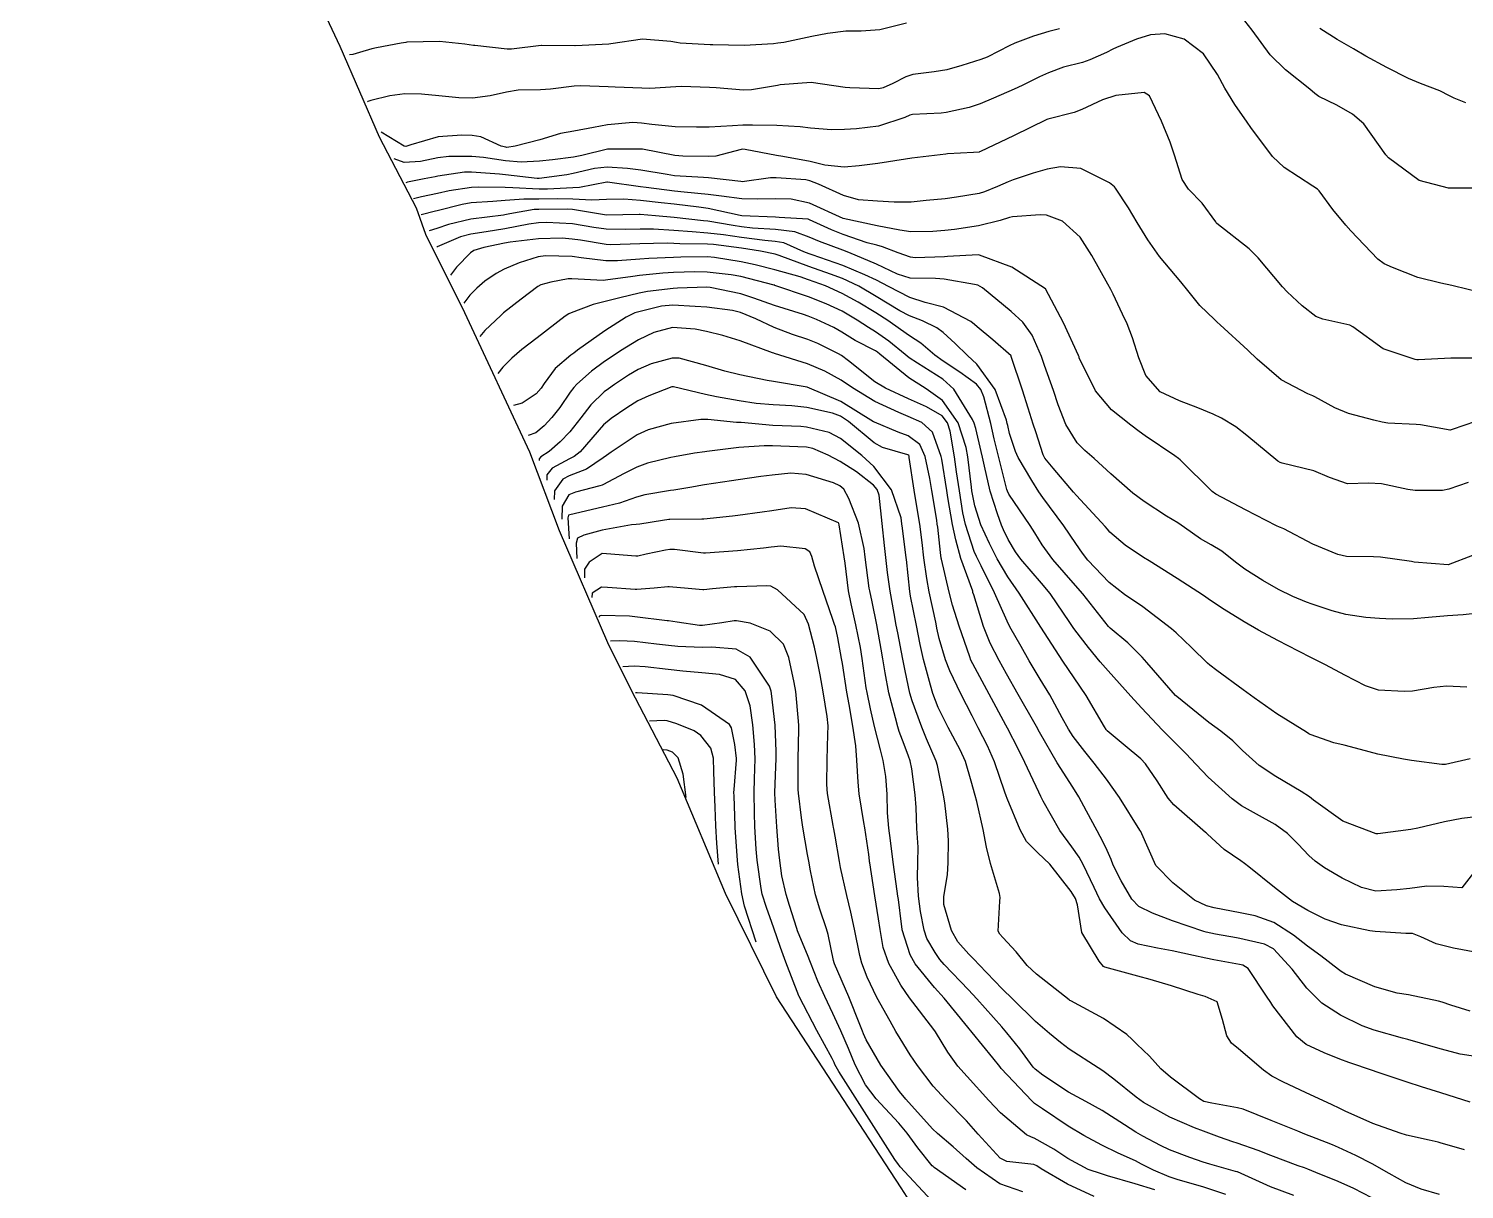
# Model space of a CAD drawing. Header units: metres. Extents: x 318500 to 325275, y 7408834 to 7428799.
# Drawn here: x 319733.8 to 319818.7, y 7410916.4 to 7410985 of the extents above; entities that cross this region are included whole.
import ezdxf

# ---------------------------------------------------------------- set-up
doc = ezdxf.new("R2010")
doc.units = ezdxf.units.M
doc.header["$MEASUREMENT"] = 0
for name, color, linetype in [('Area', 45, 'Continuous'), ('Curvas de Nivel 1m', 11, 'Continuous'), ('Curvas de Nivel 5m', 15, 'Continuous')]:
    doc.layers.add(name, color=color, linetype=linetype)

msp = doc.modelspace()

# ---------------------------------------------------------------- linework, layer by layer
at = {"layer": 'Area'}
msp.add_lwpolyline([(319786.097, 7410915.359), (319785.382, 7410916.456), (319781.34, 7410922.644), (319778.007, 7410927.738), (319774.996, 7410933.856), (319772.144, 7410940.663), (319769.451, 7410945.853), (319768.044, 7410948.676), (319765.189, 7410955.295), (319763.441, 7410959.926), (319759.593, 7410968.18), (319757.291, 7410972.797), (319756.736, 7410974.356), (319754.557, 7410978.549), (319752.231, 7410983.902), (319750.631, 7410987.323), (319749.636, 7410989.754), (319749.093, 7410991.039), (319746.502, 7410996.656), (319745.25, 7410999.349), (319744.158, 7411002.251), (319737.74, 7411016.642), (319737.016, 7411018.785), (319733.823, 7411026.064)], dxfattribs=at)
at = {"layer": 'Curvas de Nivel 1m', "flags": 128}
for points, elevation in [([(319785.704, 7410985.294), (319784.112, 7410984.901), (319783.026, 7410984.825), (319782.111, 7410984.811), (319781.021, 7410984.678), (319780.107, 7410984.5), (319778.455, 7410984.156), (319778.103, 7410984.104), (319777.841, 7410984.074), (319776.101, 7410983.973), (319774.248, 7410984.004), (319774.101, 7410984.006), (319772.331, 7410984.116), (319772.103, 7410984.15), (319771.78, 7410984.216), (319770.104, 7410984.341), (319768.224, 7410984.061), (319768.101, 7410984.043), (319766.538, 7410983.963), (319766.121, 7410983.948), (319766.1, 7410983.948), (319764.126, 7410983.963), (319764.1, 7410983.966), (319762.351, 7410983.761), (319762.096, 7410983.763), (319760.184, 7410983.963), (319760.099, 7410983.975), (319759.593, 7410984.055), (319758.101, 7410984.215), (319756.16, 7410984.159), (319756.101, 7410984.151), (319755.829, 7410984.104), (319754.385, 7410983.836), (319754.095, 7410983.776), (319753.375, 7410983.562), (319752.985, 7410983.439), (319752.78, 7410983.42)], 777), ([(319819.718, 7410975.529), (319817.994, 7410975.537), (319817.723, 7410975.545), (319816, 7410975.988), (319814.178, 7410977.328), (319814.023, 7410977.514), (319812.715, 7410979.343), (319812.056, 7410979.914), (319811.135, 7410980.438), (319810.066, 7410980.966), (319809.826, 7410981.142), (319809.538, 7410981.388), (319808.087, 7410982.54), (319807.189, 7410983.419), (319806.122, 7410984.881), (319805.69, 7410985.437)], 776), ([(319794.742, 7410984.963), (319794.118, 7410984.799), (319793.194, 7410984.524), (319792.107, 7410984.11), (319791.771, 7410983.959), (319791.145, 7410983.634), (319790.46, 7410983.279), (319790.092, 7410983.139), (319788.964, 7410982.784), (319788.083, 7410982.533), (319787.34, 7410982.423), (319786.078, 7410982.263), (319785.668, 7410982.114), (319784.884, 7410981.718), (319784.324, 7410981.468), (319784.065, 7410981.408), (319782.353, 7410981.46), (319782.066, 7410981.492), (319780.07, 7410981.78), (319778.238, 7410981.637), (319778.067, 7410981.613), (319776.532, 7410981.356), (319776.063, 7410981.334), (319774.455, 7410981.463), (319774.064, 7410981.483), (319772.409, 7410981.54), (319772.065, 7410981.534), (319770.531, 7410981.438), (319770.063, 7410981.44), (319768.486, 7410981.511), (319768.064, 7410981.526), (319766.449, 7410981.579), (319766.064, 7410981.564), (319764.653, 7410981.392), (319764.06, 7410981.353), (319762.744, 7410981.325), (319762.058, 7410981.219), (319761.102, 7410980.987), (319760.052, 7410980.85), (319759.242, 7410980.868), (319758.054, 7410980.995), (319757.039, 7410981.102), (319756.055, 7410981.123), (319755.165, 7410981.001), (319754.049, 7410980.721), (319753.872, 7410980.658), (319753.84, 7410980.65)], 776), ([(319818.752, 7410980.575), (319818.066, 7410980.856), (319817.795, 7410981.001), (319817.211, 7410981.283), (319816.076, 7410981.721), (319815.374, 7410982.018), (319814.09, 7410982.661), (319812.852, 7410983.342), (319812.106, 7410983.77), (319811.15, 7410984.329), (319810.124, 7410984.971)], 777), ([(319819.619, 7410965.497), (319817.863, 7410965.487), (319815.949, 7410965.386), (319815.861, 7410965.39), (319815.756, 7410965.407), (319813.871, 7410966.035), (319812.079, 7410967.348), (319811.891, 7410967.451), (319810.311, 7410967.791), (319809.896, 7410967.957), (319809.087, 7410968.577), (319808.192, 7410969.406), (319807.915, 7410969.716), (319806.48, 7410971.425), (319805.948, 7410971.949), (319804.036, 7410973.459), (319804.005, 7410973.494), (319803.971, 7410973.539), (319803.162, 7410974.652), (319802.364, 7410975.484), (319801.998, 7410976.049), (319801.533, 7410977.495), (319801.27, 7410978.259), (319800.773, 7410979.503), (319800.065, 7410980.992), (319799.743, 7410981.191), (319798.065, 7410981.023), (319797.272, 7410980.762), (319796.056, 7410980.188), (319795.613, 7410980.016), (319794.05, 7410979.611), (319793.992, 7410979.591), (319792.03, 7410978.638), (319790.078, 7410977.706), (319790.02, 7410977.678), (319789.995, 7410977.676), (319789.653, 7410977.654), (319788.123, 7410977.564), (319788.018, 7410977.553), (319786.356, 7410977.354), (319786.014, 7410977.306), (319784.642, 7410977.089), (319784.009, 7410977.003), (319782.891, 7410976.857), (319782.005, 7410976.776), (319780.869, 7410976.905), (319780.01, 7410977.116), (319778.399, 7410977.419), (319778.015, 7410977.473), (319776.165, 7410977.829), (319776.02, 7410977.845), (319775.921, 7410977.831), (319774.433, 7410977.434), (319774.013, 7410977.401), (319772.47, 7410977.426), (319772.014, 7410977.466), (319770.093, 7410977.835), (319770.019, 7410977.845), (319768.105, 7410977.852), (319768.019, 7410977.845), (319766.503, 7410977.472), (319766.011, 7410977.374), (319764.775, 7410977.216), (319764.007, 7410977.125), (319762.935, 7410977.077), (319762.007, 7410977.154), (319760.704, 7410977.345), (319760.01, 7410977.408), (319758.659, 7410977.415), (319758.009, 7410977.341), (319756.974, 7410977.117), (319756.004, 7410977.063), (319755.42, 7410977.28)], 774), ([(319819.331, 7410961.739), (319817.941, 7410961.269), (319817.836, 7410961.243), (319817.81, 7410961.241), (319817.619, 7410961.273), (319816.077, 7410961.56), (319815.813, 7410961.574), (319814.137, 7410961.649), (319813.814, 7410961.711), (319813.32, 7410961.83), (319811.819, 7410962.217), (319811.009, 7410962.55), (319809.828, 7410963.207), (319809.713, 7410963.266), (319809.413, 7410963.386), (319807.842, 7410964.213), (319806.418, 7410965.424), (319805.868, 7410965.97), (319804.241, 7410967.455), (319804.059, 7410967.625), (319803.893, 7410967.78), (319803.042, 7410968.613), (319802.332, 7410969.484), (319801.918, 7410969.998), (319800.649, 7410971.503), (319799.955, 7410972.49), (319799.339, 7410973.519), (319798.818, 7410974.367), (319798.056, 7410975.539), (319797.991, 7410975.612), (319797.695, 7410975.844), (319796.007, 7410976.702), (319794.797, 7410976.793), (319794.006, 7410976.67), (319793.18, 7410976.424), (319791.996, 7410976.023), (319791.707, 7410975.912), (319791.078, 7410975.634), (319790.308, 7410975.323), (319789.984, 7410975.232), (319788.644, 7410975), (319787.979, 7410974.912), (319786.857, 7410974.807), (319785.975, 7410974.721), (319784.976, 7410974.714), (319783.976, 7410974.764), (319782.866, 7410974.851), (319781.98, 7410975.099), (319780.49, 7410975.772), (319779.993, 7410975.979), (319779.744, 7410976.034), (319777.995, 7410976.14), (319777.664, 7410976.144), (319775.991, 7410975.92), (319775.9, 7410975.923), (319773.994, 7410976.145), (319773.692, 7410976.167), (319771.996, 7410976.275), (319771.55, 7410976.341), (319770, 7410976.608), (319769.219, 7410976.704), (319768.003, 7410976.78), (319767.26, 7410976.692), (319765.996, 7410976.398), (319765.633, 7410976.336), (319763.992, 7410976.113), (319763.871, 7410976.112), (319761.995, 7410976.329), (319761.654, 7410976.367), (319759.997, 7410976.491), (319759.569, 7410976.481), (319757.993, 7410976.241), (319757.848, 7410976.216), (319757.2, 7410976.082), (319756.2, 7410975.884), (319756.1, 7410975.86)], 773), ([(319818.888, 7410958.134), (319817.757, 7410957.745), (319817.364, 7410957.668), (319815.756, 7410957.68), (319815.33, 7410957.733), (319813.761, 7410958.07), (319813, 7410958.099), (319811.761, 7410958.07), (319810.702, 7410958.43), (319809.772, 7410958.837), (319807.893, 7410959.293), (319807.779, 7410959.331), (319807.646, 7410959.411), (319805.802, 7410960.924), (319805.153, 7410961.44), (319804.316, 7410961.954), (319803.817, 7410962.18), (319802.907, 7410962.56), (319801.825, 7410962.966), (319800.693, 7410963.501), (319799.844, 7410964.46), (319799.43, 7410965.516), (319799.051, 7410966.695), (319798.729, 7410967.527), (319798.458, 7410968.101), (319797.906, 7410969.264), (319797.77, 7410969.542), (319797.605, 7410969.855), (319796.658, 7410971.559), (319795.956, 7410972.647), (319794.916, 7410973.58), (319793.965, 7410973.946), (319793.595, 7410973.966), (319791.963, 7410973.843), (319791.781, 7410973.804), (319791.238, 7410973.631), (319789.957, 7410973.315), (319788.532, 7410973.086), (319787.954, 7410973.034), (319787.248, 7410972.976), (319785.953, 7410972.965), (319785.3, 7410973.056), (319783.956, 7410973.312), (319781.96, 7410973.75), (319779.973, 7410974.655), (319778.89, 7410974.882), (319777.976, 7410974.903), (319776.915, 7410974.882), (319775.976, 7410974.91), (319774.768, 7410975.059), (319773.98, 7410975.169), (319772.567, 7410975.295), (319771.982, 7410975.355), (319770.318, 7410975.573), (319769.986, 7410975.617), (319768.031, 7410975.898), (319767.989, 7410975.895), (319766.368, 7410975.581), (319765.984, 7410975.549), (319764.482, 7410975.486), (319763.982, 7410975.485), (319762.435, 7410975.562), (319761.983, 7410975.569), (319760.427, 7410975.6), (319759.983, 7410975.578), (319758.666, 7410975.377), (319757.977, 7410975.233), (319757.034, 7410975.025), (319756.56, 7410974.91)], 772), ([(319819.137, 7410953.827), (319817.7, 7410953.27), (319815.702, 7410953.441), (319815.54, 7410953.465), (319813.706, 7410953.734), (319813.288, 7410953.753), (319811.706, 7410953.77), (319811.184, 7410953.882), (319809.717, 7410954.506), (319807.989, 7410955.406), (319807.808, 7410955.486), (319807.731, 7410955.513), (319807.566, 7410955.577), (319805.736, 7410956.52), (319803.975, 7410957.457), (319803.752, 7410957.614), (319801.875, 7410959.489), (319801.781, 7410959.568), (319801.561, 7410959.713), (319799.794, 7410960.894), (319799.438, 7410961.157), (319798.952, 7410961.523), (319797.813, 7410962.428), (319796.875, 7410963.554), (319795.911, 7410965.518), (319795.895, 7410965.569), (319795.882, 7410965.592), (319795.861, 7410965.64), (319794.968, 7410967.579), (319793.91, 7410969.59), (319791.929, 7410970.872), (319790.005, 7410971.583), (319789.939, 7410971.59), (319788.111, 7410971.494), (319787.937, 7410971.49), (319786.212, 7410971.42), (319785.936, 7410971.451), (319785.211, 7410971.711), (319784.287, 7410972.069), (319783.944, 7410972.16), (319783.37, 7410972.311), (319781.951, 7410972.808), (319781.271, 7410973.078), (319779.959, 7410973.676), (319779.878, 7410973.7), (319778.17, 7410973.807), (319777.96, 7410973.82), (319775.961, 7410973.912), (319775.867, 7410973.926), (319773.967, 7410974.338), (319773.417, 7410974.42), (319771.97, 7410974.585), (319771.194, 7410974.675), (319769.973, 7410974.809), (319769.002, 7410974.897), (319767.974, 7410974.871), (319767.093, 7410974.833), (319765.974, 7410974.887), (319765.054, 7410974.899), (319763.974, 7410974.897), (319763.09, 7410974.887), (319761.972, 7410974.802), (319761.248, 7410974.754), (319759.969, 7410974.674), (319759.44, 7410974.583), (319757.962, 7410974.206), (319757.856, 7410974.178), (319757.02, 7410973.96)], 771), ([(319818.817, 7410946.042), (319817.602, 7410946.099), (319816.86, 7410946.022), (319815.598, 7410945.814), (319815.107, 7410945.798), (319813.598, 7410945.876), (319812.818, 7410946.122), (319811.611, 7410946.762), (319810.45, 7410947.368), (319809.626, 7410947.782), (319808.855, 7410948.168), (319807.641, 7410948.806), (319806.497, 7410949.421), (319805.647, 7410949.901), (319804.478, 7410950.628), (319803.666, 7410951.176), (319803.243, 7410951.466), (319801.685, 7410952.479), (319800.038, 7410953.507), (319799.702, 7410953.715), (319798.62, 7410954.437), (319797.717, 7410955.203), (319797.569, 7410955.393), (319797.448, 7410955.544), (319795.747, 7410957.373), (319795.576, 7410957.572), (319794.364, 7410958.991), (319793.877, 7410959.589), (319793.782, 7410959.779), (319793.337, 7410961.138), (319793.183, 7410961.599), (319792.883, 7410962.535), (319792.548, 7410963.609), (319791.889, 7410965.59), (319791.876, 7410965.62), (319790.801, 7410966.567), (319789.877, 7410967.337), (319789.712, 7410967.486), (319789.506, 7410967.654), (319787.892, 7410968.501), (319786.808, 7410968.775), (319785.901, 7410969.068), (319784.643, 7410969.719), (319783.916, 7410970.097), (319783.24, 7410970.417), (319781.928, 7410970.975), (319780.122, 7410971.592), (319779.938, 7410971.656), (319779.633, 7410971.785), (319778.442, 7410972.299), (319777.946, 7410972.389), (319777.321, 7410972.442), (319775.948, 7410972.618), (319774.874, 7410972.771), (319773.95, 7410972.882), (319773.024, 7410972.948), (319771.951, 7410973.032), (319770.743, 7410973.112), (319769.952, 7410973.115), (319769.117, 7410973.088), (319767.952, 7410973.107), (319767.212, 7410973.21), (319765.955, 7410973.43), (319764.429, 7410973.512), (319763.955, 7410973.496), (319763.37, 7410973.415), (319761.951, 7410973.129), (319760.863, 7410972.95), (319759.948, 7410972.816), (319759.346, 7410972.656), (319757.967, 7410972.07), (319757.95, 7410972.05)], 769), ([(319818.999, 7410941.804), (319817.543, 7410941.471), (319817.344, 7410941.472), (319815.546, 7410941.722), (319815.066, 7410941.789), (319813.551, 7410942.084), (319812.535, 7410942.361), (319811.559, 7410942.613), (319810.955, 7410942.754), (319809.559, 7410943.249), (319809.472, 7410943.294), (319809.332, 7410943.383), (319807.576, 7410944.478), (319806.241, 7410945.423), (319805.597, 7410945.89), (319804.039, 7410947.028), (319803.618, 7410947.347), (319803.493, 7410947.462), (319802.536, 7410948.383), (319801.638, 7410949.254), (319801.368, 7410949.493), (319799.659, 7410950.793), (319798.589, 7410951.526), (319797.68, 7410952.235), (319796.417, 7410953.559), (319796.108, 7410953.968), (319795.71, 7410954.544), (319794.987, 7410955.577), (319793.745, 7410957.258), (319793.515, 7410957.594), (319793.107, 7410958.252), (319792.298, 7410959.612), (319792.135, 7410959.966), (319791.794, 7410961.039), (319791.679, 7410961.502), (319791.653, 7410961.622), (319791.603, 7410961.823), (319790.946, 7410963.633), (319789.852, 7410965.127), (319789.307, 7410965.656), (319788.567, 7410966.363), (319787.873, 7410967.015), (319787.491, 7410967.29), (319786.643, 7410967.689), (319785.884, 7410967.993), (319785.307, 7410968.29), (319783.901, 7410969.144), (319782.877, 7410969.74), (319781.917, 7410970.207), (319781.216, 7410970.465), (319779.927, 7410970.906), (319778.181, 7410971.562), (319777.937, 7410971.639), (319777.071, 7410971.819), (319775.942, 7410971.994), (319774.292, 7410972.203), (319773.944, 7410972.227), (319772.309, 7410972.25), (319771.944, 7410972.271), (319771.551, 7410972.287), (319769.943, 7410972.25), (319768.201, 7410972.194), (319767.943, 7410972.206), (319766.44, 7410972.458), (319765.946, 7410972.533), (319765.347, 7410972.575), (319763.946, 7410972.545), (319762.273, 7410972.345), (319761.943, 7410972.284), (319760.722, 7410972.038), (319760.135, 7410971.849), (319759.935, 7410971.709), (319759.113, 7410970.868), (319758.75, 7410970.4)], 768), ([(319819.502, 7410938.398), (319818.519, 7410938.278), (319817.498, 7410938.094), (319815.908, 7410937.707), (319815.493, 7410937.626), (319813.544, 7410937.382), (319813.49, 7410937.369), (319813.449, 7410937.372), (319811.492, 7410938.126), (319809.751, 7410939.376), (319809.513, 7410939.57), (319809.016, 7410939.889), (319807.53, 7410940.764), (319806.542, 7410941.42), (319805.549, 7410942.305), (319804.989, 7410942.873), (319804.273, 7410943.449), (319803.568, 7410943.963), (319801.668, 7410945.489), (319801.591, 7410945.564), (319799.908, 7410947.507), (319799.623, 7410947.826), (319798.777, 7410948.668), (319797.739, 7410949.539), (319797.641, 7410949.639), (319796.115, 7410951.563), (319795.677, 7410952.065), (319794.336, 7410953.584), (319793.709, 7410954.462), (319793.283, 7410955.164), (319793.004, 7410955.601), (319791.747, 7410957.446), (319791.669, 7410957.621), (319791.635, 7410957.738), (319791.146, 7410959.63), (319790.888, 7410960.731), (319790.674, 7410961.637), (319790.264, 7410963.203), (319790.096, 7410963.646), (319789.835, 7410963.964), (319788.841, 7410964.665), (319787.855, 7410965.314), (319787.378, 7410965.677), (319786.547, 7410966.37), (319785.871, 7410966.818), (319785.343, 7410967.176), (319784.585, 7410967.719), (319783.886, 7410968.161), (319782.841, 7410968.795), (319781.904, 7410969.317), (319780.906, 7410969.765), (319779.915, 7410970.127), (319779.408, 7410970.298), (319777.923, 7410970.709), (319776.751, 7410970.999), (319775.93, 7410971.179), (319774.346, 7410971.442), (319773.934, 7410971.471), (319772.357, 7410971.46), (319771.933, 7410971.445), (319770.465, 7410971.372), (319769.931, 7410971.339), (319768.616, 7410971.243), (319767.93, 7410971.244), (319766.463, 7410971.431), (319765.933, 7410971.492), (319764.373, 7410971.546), (319763.933, 7410971.49), (319762.817, 7410971.117), (319761.921, 7410970.742), (319761.446, 7410970.498), (319760.776, 7410970.037), (319760.309, 7410969.638), (319759.897, 7410969.21), (319759.54, 7410968.74)], 767), ([(319819.343, 7410935.242), (319818.515, 7410934.182), (319817.445, 7410934.273), (319816.444, 7410934.286), (319815.443, 7410934.151), (319814.678, 7410934.071), (319813.44, 7410933.996), (319812.577, 7410934.199), (319811.451, 7410934.749), (319810.398, 7410935.366), (319809.848, 7410935.759), (319809.467, 7410936.105), (319808.847, 7410936.76), (319808.205, 7410937.399), (319807.488, 7410937.936), (319806.372, 7410938.546), (319805.504, 7410939.03), (319804.943, 7410939.438), (319803.529, 7410940.735), (319802.821, 7410941.471), (319802.199, 7410942.133), (319801.553, 7410942.783), (319800.828, 7410943.497), (319799.58, 7410944.835), (319798.962, 7410945.519), (319797.612, 7410947.006), (319797.141, 7410947.547), (319796.453, 7410948.383), (319795.639, 7410949.434), (319795.547, 7410949.571), (319795.357, 7410949.86), (319794.183, 7410951.585), (319793.679, 7410952.196), (319792.458, 7410953.609), (319792.137, 7410954.047), (319791.712, 7410954.777), (319791.434, 7410955.342), (319791.318, 7410955.626), (319791.075, 7410956.285), (319790.649, 7410957.637), (319790.305, 7410959.109), (319790.183, 7410959.644), (319790.108, 7410959.97), (319789.797, 7410961.325), (319789.69, 7410961.651), (319789.592, 7410961.863), (319788.499, 7410963.663), (319787.839, 7410964.252), (319786.346, 7410965.199), (319785.857, 7410965.511), (319785.611, 7410965.704), (319784.651, 7410966.501), (319783.873, 7410967.051), (319783.453, 7410967.312), (319782.792, 7410967.741), (319781.888, 7410968.266), (319780.954, 7410968.704), (319779.9, 7410969.113), (319777.926, 7410969.794), (319777.91, 7410969.798), (319777.874, 7410969.81), (319775.917, 7410970.315), (319775.332, 7410970.425), (319773.921, 7410970.58), (319773.193, 7410970.599), (319771.92, 7410970.555), (319771.301, 7410970.514), (319769.917, 7410970.37), (319769.515, 7410970.317), (319767.912, 7410970.096), (319767.764, 7410970.09), (319765.913, 7410970.18), (319765.712, 7410970.173), (319764.675, 7410969.982), (319764.08, 7410969.816), (319763.906, 7410969.725), (319762.922, 7410968.977), (319761.882, 7410968.163), (319761.805, 7410968.098), (319761.722, 7410968.022), (319760.779, 7410967.129), (319760.49, 7410966.78)], 766), ([(319819.006, 7410926.906), (319817.86, 7410927.262), (319817.352, 7410927.432), (319817.134, 7410927.492), (319815.358, 7410927.854), (319814.696, 7410927.971), (319813.365, 7410928.335), (319811.644, 7410929.078), (319811.378, 7410929.233), (319811.22, 7410929.352), (319810.186, 7410930.166), (319809.394, 7410930.739), (319808.575, 7410931.388), (319807.411, 7410932.144), (319806.299, 7410932.535), (319805.419, 7410932.715), (319803.878, 7410932.998), (319803.425, 7410933.116), (319802.709, 7410933.467), (319801.445, 7410934.478), (319800.442, 7410935.5), (319799.605, 7410937.382), (319799.54, 7410937.509), (319799.481, 7410937.603), (319798.289, 7410939.528), (319797.526, 7410940.606), (319796.795, 7410941.551), (319796.237, 7410942.249), (319795.556, 7410943.14), (319795.277, 7410943.573), (319794.905, 7410944.241), (319794.166, 7410945.584), (319793.604, 7410946.522), (319792.954, 7410947.6), (319792.471, 7410948.45), (319791.803, 7410949.618), (319791.645, 7410949.948), (319790.895, 7410951.632), (319790.115, 7410953.223), (319789.891, 7410953.647), (319789.825, 7410953.771), (319789.704, 7410954.057), (319789.184, 7410955.655), (319789.035, 7410956.352), (319788.828, 7410957.659), (319788.656, 7410958.772), (319788.526, 7410959.663), (319788.287, 7410961.173), (319788.128, 7410961.667), (319787.806, 7410962.078), (319786.876, 7410962.622), (319785.821, 7410963.086), (319784.462, 7410963.721), (319783.836, 7410964.102), (319782.265, 7410965.335), (319781.858, 7410965.642), (319781.688, 7410965.753), (319780.453, 7410966.358), (319779.868, 7410966.6), (319778.97, 7410966.893), (319777.875, 7410967.306), (319776.79, 7410967.821), (319775.885, 7410968.196), (319775.41, 7410968.314), (319773.89, 7410968.498), (319773.21, 7410968.551), (319771.891, 7410968.62), (319771.225, 7410968.561), (319769.885, 7410968.238), (319769.635, 7410968.162), (319769.131, 7410967.921), (319767.872, 7410967.105), (319766.257, 7410965.964), (319766.033, 7410965.792), (319765.855, 7410965.665), (319764.935, 7410964.888), (319764.279, 7410963.986), (319764.104, 7410963.709), (319763.821, 7410963.382), (319762.976, 7410962.839), (319762.47, 7410962.7)], 764), ([(319819.315, 7410924.213), (319818.421, 7410924.358), (319817.314, 7410924.648), (319816.83, 7410924.792), (319815.319, 7410925.221), (319815.004, 7410925.303), (319813.327, 7410925.771), (319812.633, 7410926.028), (319811.34, 7410926.661), (319810.238, 7410927.367), (319809.363, 7410928.249), (319808.497, 7410929.389), (319807.392, 7410930.575), (319806.852, 7410930.866), (319805.398, 7410931.195), (319805.2, 7410931.235), (319803.962, 7410931.452), (319803.402, 7410931.568), (319803.26, 7410931.603), (319801.411, 7410932.244), (319800.234, 7410932.681), (319799.424, 7410933.088), (319799.014, 7410933.516), (319798.377, 7410934.595), (319797.917, 7410935.533), (319797.785, 7410935.857), (319797.47, 7410936.571), (319797.15, 7410937.218), (319796.972, 7410937.548), (319796.332, 7410938.723), (319795.876, 7410939.565), (319795.518, 7410940.128), (319794.609, 7410941.579), (319793.558, 7410943.389), (319793.488, 7410943.52), (319793.451, 7410943.592), (319793.297, 7410943.861), (319792.3, 7410945.609), (319791.608, 7410946.827), (319791.17, 7410947.627), (319790.651, 7410948.656), (319790.248, 7410949.641), (319789.668, 7410951.504), (319789.627, 7410951.65), (319789.608, 7410951.714), (319788.907, 7410953.658), (319788.616, 7410954.756), (319788.419, 7410955.663), (319788.15, 7410957.26), (319788.09, 7410957.667), (319787.778, 7410959.528), (319787.753, 7410959.67), (319787.23, 7410961.114), (319786.601, 7410961.688), (319785.805, 7410962.043), (319785.24, 7410962.277), (319783.818, 7410962.923), (319782.498, 7410963.743), (319781.837, 7410964.193), (319780.877, 7410964.732), (319779.851, 7410965.162), (319777.899, 7410965.77), (319777.86, 7410965.779), (319777.769, 7410965.811), (319775.867, 7410966.518), (319774.848, 7410966.823), (319773.872, 7410967.061), (319773.216, 7410967.213), (319771.874, 7410967.302), (319770.766, 7410967.007), (319769.867, 7410966.573), (319768.797, 7410965.926), (319768.239, 7410965.55), (319767.85, 7410965.291), (319767.077, 7410964.716), (319766.216, 7410963.964), (319766.032, 7410963.761), (319765.823, 7410963.481), (319765.201, 7410962.585), (319764.739, 7410961.981), (319764.293, 7410961.487), (319763.791, 7410961.087), (319763.33, 7410960.92)], 763), ([(319819.005, 7410921.513), (319817.282, 7410922.066), (319816.14, 7410922.435), (319815.291, 7410922.71), (319813.451, 7410923.318), (319813.3, 7410923.368), (319811.837, 7410923.874), (319811.307, 7410924.069), (319810.374, 7410924.428), (319809.316, 7410924.936), (319808.756, 7410925.386), (319807.347, 7410927.21), (319807.22, 7410927.402), (319806.975, 7410927.787), (319805.886, 7410929.422), (319805.565, 7410929.61), (319805.382, 7410929.658), (319803.86, 7410929.929), (319803.386, 7410930.028), (319802.662, 7410930.193), (319801.39, 7410930.463), (319800.529, 7410930.631), (319799.393, 7410930.856), (319798.926, 7410931.047), (319798.449, 7410931.524), (319797.422, 7410932.996), (319797.11, 7410933.545), (319796.779, 7410934.211), (319796.141, 7410935.56), (319795.907, 7410936.006), (319795.47, 7410936.601), (319794.75, 7410937.577), (319793.782, 7410939.311), (319793.638, 7410939.589), (319793.514, 7410939.832), (319792.684, 7410941.603), (319792.309, 7410942.37), (319791.662, 7410943.618), (319791.563, 7410943.808), (319790.574, 7410945.635), (319789.617, 7410947.421), (319789.508, 7410947.651), (319789.441, 7410947.832), (319788.805, 7410949.658), (319788.423, 7410950.898), (319788.225, 7410951.664), (319787.763, 7410953.605), (319787.75, 7410953.67), (319787.703, 7410954.012), (319787.542, 7410955.496), (319787.519, 7410955.673), (319787.481, 7410955.916), (319787.194, 7410957.678), (319787.07, 7410958.37), (319786.804, 7410959.685), (319786.485, 7410960.387), (319785.792, 7410960.895), (319785.206, 7410961.121), (319783.8, 7410961.702), (319783.75, 7410961.731), (319781.818, 7410962.926), (319779.83, 7410963.78), (319777.835, 7410964.113), (319777.469, 7410964.18), (319775.84, 7410964.499), (319774.963, 7410964.723), (319773.848, 7410965.054), (319772.256, 7410965.482), (319771.854, 7410965.493), (319770.601, 7410965.15), (319769.844, 7410964.829), (319769.264, 7410964.493), (319768.434, 7410963.931), (319768.078, 7410963.684), (319767.823, 7410963.493), (319767.037, 7410962.726), (319766.443, 7410961.96), (319765.792, 7410961.146), (319765.223, 7410960.539), (319764.578, 7410959.982), (319764.096, 7410959.666), (319763.997, 7410959.54), (319763.99, 7410959.44)], 762), ([(319818.681, 7410918.695), (319817.238, 7410919.109), (319817.114, 7410919.147), (319816.576, 7410919.28), (319815.244, 7410919.577), (319814.867, 7410919.682), (319813.254, 7410920.262), (319811.623, 7410920.986), (319811.267, 7410921.16), (319810.859, 7410921.356), (319809.281, 7410922.093), (319807.976, 7410922.707), (319807.295, 7410923.062), (319806.786, 7410923.408), (319805.994, 7410924.106), (319805.312, 7410924.671), (319804.895, 7410925.016), (319804.628, 7410925.44), (319804.369, 7410926.41), (319804.065, 7410927.449), (319803.355, 7410927.761), (319802.935, 7410927.886), (319801.364, 7410928.397), (319800.101, 7410928.767), (319799.372, 7410928.965), (319797.417, 7410929.501), (319797.38, 7410929.514), (319797.338, 7410929.54), (319797.078, 7410929.848), (319796.068, 7410931.553), (319795.797, 7410933.192), (319795.679, 7410933.566), (319795.436, 7410933.968), (319794.16, 7410935.583), (319793.467, 7410936.265), (319792.789, 7410936.916), (319792.406, 7410937.606), (319791.655, 7410939.471), (319791.592, 7410939.619), (319791.513, 7410939.847), (319790.899, 7410941.63), (319790.485, 7410942.572), (319789.937, 7410943.644), (319789.57, 7410944.346), (319788.907, 7410945.657), (319788.268, 7410947.006), (319787.999, 7410947.666), (319787.633, 7410948.925), (319787.499, 7410949.533), (319787.472, 7410949.673), (319787.423, 7410949.894), (319787.03, 7410951.68), (319786.9, 7410952.463), (319786.731, 7410953.685), (319786.616, 7410954.594), (319786.477, 7410955.689), (319786.235, 7410957.201), (319786.159, 7410957.694), (319785.864, 7410959.613), (319785.849, 7410959.699), (319785.827, 7410959.745), (319785.781, 7410959.774), (319784.281, 7410960.219), (319783.788, 7410960.487), (319782.265, 7410961.745), (319781.805, 7410962.055), (319781.317, 7410962.247), (319779.812, 7410962.578), (319778.925, 7410962.681), (319777.814, 7410962.737), (319776.817, 7410962.818), (319775.817, 7410962.972), (319774.463, 7410963.208), (319773.822, 7410963.335), (319771.92, 7410963.798), (319771.829, 7410963.793), (319770.461, 7410963.263), (319769.816, 7410962.961), (319769.166, 7410962.563), (319768.236, 7410961.933), (319767.796, 7410961.545), (319766.405, 7410959.961), (319766.064, 7410959.678), (319765.773, 7410959.535), (319764.752, 7410958.994), (319764.452, 7410958.597), (319764.44, 7410958.28)], 761), ([(319813.198, 7410915.861), (319812.13, 7410916.412), (319811.212, 7410916.822), (319809.895, 7410917.37), (319809.408, 7410917.563), (319809.223, 7410917.635), (319808.842, 7410917.765), (319807.23, 7410918.369), (319806.486, 7410918.664), (319805.237, 7410919.092), (319804.976, 7410919.173), (319804.201, 7410919.446), (319803.245, 7410919.8), (319802.709, 7410920.004), (319801.257, 7410920.636), (319799.706, 7410921.503), (319799.274, 7410921.807), (319797.949, 7410922.871), (319797.297, 7410923.362), (319797.027, 7410923.543), (319795.311, 7410924.657), (319794.8, 7410925.053), (319794.15, 7410925.578), (319793.33, 7410926.282), (319791.984, 7410927.61), (319791.359, 7410928.222), (319789.99, 7410929.634), (319789.699, 7410929.952), (319789.386, 7410930.267), (319788.741, 7410931.004), (319788.356, 7410931.66), (319787.895, 7410933.193), (319787.896, 7410933.665), (319788.128, 7410934.985), (319788.158, 7410935.663), (319788.172, 7410936.964), (319788.143, 7410937.663), (319787.955, 7410939.214), (319787.88, 7410939.666), (319787.536, 7410941.421), (319787.46, 7410941.671), (319786.876, 7410943.003), (319786.604, 7410943.684), (319786.033, 7410945.243), (319785.895, 7410945.695), (319785.61, 7410947.02), (319785.482, 7410947.702), (319785.182, 7410949.254), (319785.094, 7410949.708), (319784.96, 7410950.4), (319784.725, 7410951.714), (319784.577, 7410952.826), (319784.476, 7410953.718), (319784.397, 7410954.41), (319784.257, 7410955.722), (319784.078, 7410957.392), (319783.968, 7410957.727), (319783.754, 7410957.991), (319782.74, 7410958.766), (319781.775, 7410959.391), (319781.073, 7410959.761), (319780.158, 7410960.148), (319779.784, 7410960.229), (319778.266, 7410960.284), (319777.785, 7410960.305), (319777.281, 7410960.319), (319775.784, 7410960.207), (319773.898, 7410959.975), (319773.781, 7410959.961), (319773.163, 7410959.869), (319771.995, 7410959.669), (319771.776, 7410959.624), (319770.395, 7410959.279), (319769.767, 7410959.059), (319769.013, 7410958.669), (319767.751, 7410957.996), (319767.709, 7410957.982), (319767.583, 7410957.943), (319766.128, 7410957.581), (319765.742, 7410957.414), (319765.343, 7410956.752), (319765.32, 7410955.97)], 759), ([(319808.586, 7410915.999), (319807.207, 7410916.524), (319805.253, 7410917.396), (319805.22, 7410917.412), (319805.147, 7410917.431), (319803.627, 7410917.857), (319803.225, 7410917.981), (319802.446, 7410918.25), (319801.232, 7410918.71), (319800.707, 7410918.961), (319799.662, 7410919.504), (319799.244, 7410919.744), (319798.59, 7410920.179), (319797.262, 7410921.025), (319796.292, 7410921.55), (319795.278, 7410922.114), (319793.754, 7410923.122), (319793.298, 7410923.465), (319793.182, 7410923.592), (319792.388, 7410924.681), (319791.635, 7410925.615), (319791.325, 7410925.967), (319789.847, 7410927.635), (319789.358, 7410928.154), (319787.923, 7410929.662), (319787.672, 7410929.956), (319787.387, 7410930.36), (319786.907, 7410931.19), (319786.739, 7410931.68), (319786.528, 7410932.795), (319786.41, 7410933.685), (319786.342, 7410934.791), (319786.373, 7410935.686), (319786.38, 7410936.597), (319786.305, 7410937.688), (319786.261, 7410938.926), (319786.211, 7410939.689), (319786.015, 7410941.211), (319785.914, 7410941.694), (319785.819, 7410941.972), (319785.55, 7410942.664), (319785.272, 7410943.419), (319785.189, 7410943.706), (319785.05, 7410944.225), (319784.659, 7410945.714), (319784.438, 7410946.887), (319784.301, 7410947.72), (319784.199, 7410948.294), (319783.935, 7410949.726), (319783.66, 7410951.096), (319783.526, 7410951.731), (319783.498, 7410951.906), (319783.258, 7410953.734), (319783.194, 7410954.246), (319782.854, 7410955.739), (319782.284, 7410957.202), (319781.991, 7410957.748), (319781.753, 7410957.953), (319781.381, 7410958.131), (319779.763, 7410958.625), (319778.855, 7410958.703), (319777.762, 7410958.584), (319777.087, 7410958.489), (319775.757, 7410958.299), (319775.354, 7410958.238), (319773.752, 7410957.997), (319773.635, 7410957.979), (319773.019, 7410957.871), (319771.939, 7410957.695), (319771.747, 7410957.665), (319770.231, 7410957.417), (319769.741, 7410957.284), (319768.729, 7410956.931), (319767.731, 7410956.676), (319767.132, 7410956.546), (319765.724, 7410956.204), (319765.677, 7410956.06), (319765.77, 7410954.81)], 758), ([(319804.573, 7410916.066), (319803.206, 7410916.516), (319801.755, 7410916.931), (319801.214, 7410917.106), (319800.286, 7410917.494), (319799.583, 7410917.864), (319799.225, 7410918.043), (319798.205, 7410918.5), (319797.234, 7410918.985), (319796.187, 7410919.551), (319795.248, 7410920.109), (319793.728, 7410921.118), (319793.268, 7410921.44), (319793.097, 7410921.593), (319791.298, 7410923.516), (319791.209, 7410923.621), (319790.799, 7410924.131), (319789.577, 7410925.637), (319789.325, 7410925.953), (319787.916, 7410927.662), (319787.36, 7410928.306), (319786.208, 7410929.688), (319785.913, 7410930.219), (319785.451, 7410931.699), (319785.444, 7410931.743), (319785.405, 7410932.043), (319785.219, 7410933.495), (319785.186, 7410933.704), (319785.145, 7410933.993), (319784.918, 7410935.708), (319784.747, 7410936.985), (319784.656, 7410937.712), (319784.58, 7410938.628), (319784.55, 7410939.714), (319784.483, 7410940.758), (319784.322, 7410941.718), (319784.164, 7410942.338), (319783.814, 7410943.726), (319783.575, 7410944.761), (319783.369, 7410945.732), (319783.323, 7410946.004), (319783.087, 7410947.735), (319782.981, 7410948.382), (319782.71, 7410949.739), (319782.425, 7410950.976), (319782.276, 7410951.744), (319782.066, 7410953.375), (319782.018, 7410953.747), (319781.719, 7410955.645), (319781.699, 7410955.729), (319781.67, 7410955.751), (319779.732, 7410956.579), (319778.88, 7410956.645), (319777.73, 7410956.462), (319777.164, 7410956.38), (319775.725, 7410956.187), (319775.41, 7410956.15), (319773.722, 7410955.976), (319773.612, 7410955.971), (319771.721, 7410955.955), (319771.662, 7410955.95), (319771.282, 7410955.894), (319769.937, 7410955.689), (319769.718, 7410955.665), (319769.44, 7410955.637), (319767.714, 7410955.331), (319766.637, 7410955.03), (319766.261, 7410954.853), (319766.171, 7410954.553), (319766.21, 7410953.66)], 757), ([(319800.367, 7410916.329), (319799.208, 7410916.691), (319797.575, 7410917.174), (319797.216, 7410917.28), (319796.436, 7410917.548), (319795.226, 7410918.188), (319794.401, 7410918.742), (319793.238, 7410919.388), (319793.093, 7410919.447), (319792.792, 7410919.597), (319791.259, 7410920.894), (319790.57, 7410921.627), (319789.291, 7410923.033), (319788.737, 7410923.648), (319788.132, 7410924.481), (319787.415, 7410925.669), (319787.322, 7410925.809), (319785.878, 7410927.692), (319785.361, 7410928.427), (319784.648, 7410929.711), (319784.325, 7410930.652), (319784.137, 7410931.719), (319784.046, 7410932.357), (319783.828, 7410933.724), (319783.528, 7410935.66), (319783.515, 7410935.729), (319783.511, 7410935.78), (319783.464, 7410936.157), (319783.23, 7410937.733), (319783.175, 7410938.043), (319782.895, 7410939.736), (319782.832, 7410940.425), (319782.77, 7410941.738), (319782.7, 7410942.587), (319782.526, 7410943.74), (319782.303, 7410945.019), (319782.179, 7410945.744), (319781.908, 7410947.454), (319781.858, 7410947.748), (319781.632, 7410948.958), (319781.492, 7410949.606), (319781.451, 7410949.753), (319781.348, 7410950.051), (319780.75, 7410951.764), (319780.258, 7410953.205), (319780.1, 7410953.774), (319779.977, 7410954.05), (319779.704, 7410954.23), (319778.275, 7410954.371), (319777.705, 7410954.324), (319777.255, 7410954.264), (319775.703, 7410954.106), (319773.812, 7410953.969), (319773.701, 7410953.972), (319771.992, 7410954.175), (319771.703, 7410954.18), (319771.449, 7410954.146), (319770.322, 7410953.904), (319769.818, 7410953.789), (319769.698, 7410953.782), (319767.96, 7410953.936), (319767.714, 7410953.953), (319766.944, 7410953.44), (319766.662, 7410953.013), (319766.66, 7410952.5)], 756), ([(319792.572, 7410916.226), (319791.206, 7410916.698), (319789.846, 7410917.634), (319789.226, 7410918.2), (319788.462, 7410918.881), (319787.537, 7410919.666), (319787.244, 7410919.951), (319785.651, 7410921.694), (319785.277, 7410922.15), (319784.183, 7410923.711), (319783.315, 7410925.208), (319783.164, 7410925.568), (319783.101, 7410925.723), (319782.938, 7410926.114), (319782.284, 7410927.736), (319781.435, 7410929.693), (319781.414, 7410929.75), (319781.382, 7410929.902), (319781.065, 7410931.424), (319780.975, 7410931.756), (319780.579, 7410932.924), (319780.32, 7410933.767), (319780.025, 7410935.198), (319779.921, 7410935.773), (319779.847, 7410936.157), (319779.573, 7410937.779), (319779.488, 7410938.33), (319779.315, 7410939.783), (319779.305, 7410939.992), (319779.303, 7410941.784), (319779.344, 7410943.569), (319779.336, 7410943.783), (319779.32, 7410944.028), (319779.16, 7410945.786), (319779.067, 7410946.318), (319778.741, 7410947.793), (319778.419, 7410948.589), (319777.636, 7410949.366), (319776.457, 7410949.822), (319775.642, 7410949.973), (319775.504, 7410949.97), (319774.787, 7410949.843), (319773.638, 7410949.688), (319773.468, 7410949.693), (319772.139, 7410949.883), (319771.641, 7410949.959), (319771.559, 7410949.973), (319769.644, 7410950.208), (319769.325, 7410950.235), (319767.645, 7410950.286), (319767.545, 7410950.238), (319767.54, 7410950.19)], 754), ([(319789.201, 7410916.34), (319787.335, 7410917.668), (319787.269, 7410917.718), (319787.221, 7410917.765), (319786.365, 7410918.817), (319785.743, 7410919.692), (319785.249, 7410920.288), (319783.898, 7410921.714), (319783.282, 7410922.538), (319782.668, 7410923.729), (319782.264, 7410924.69), (319781.808, 7410925.743), (319781.335, 7410926.756), (319780.87, 7410927.757), (319780.459, 7410928.668), (319780.017, 7410929.77), (319779.842, 7410930.231), (319779.395, 7410931.306), (319779.258, 7410931.642), (319779.213, 7410931.783), (319778.78, 7410933.149), (319778.583, 7410933.793), (319778.34, 7410934.903), (319778.211, 7410935.799), (319778.137, 7410936.47), (319778.035, 7410937.802), (319777.932, 7410939.375), (319777.925, 7410939.804), (319777.975, 7410941.362), (319777.988, 7410941.803), (319777.991, 7410942.25), (319777.938, 7410943.804), (319777.724, 7410945.672), (319777.699, 7410945.808), (319777.595, 7410946.111), (319776.463, 7410947.822), (319775.625, 7410948.29), (319774.19, 7410948.415), (319773.625, 7410948.399), (319772.192, 7410948.448), (319771.626, 7410948.504), (319770.926, 7410948.598), (319769.628, 7410948.749), (319768.763, 7410948.789), (319768.21, 7410948.76)], 753), ([(319787.19, 7410915.696), (319785.318, 7410917.699), (319785.276, 7410917.754), (319785.221, 7410917.827), (319785.014, 7410918.124), (319781.699, 7410923.339), (319781.469, 7410923.747), (319781.417, 7410923.864), (319781.303, 7410924.098), (319780.407, 7410925.764), (319779.35, 7410927.758), (319779.329, 7410927.802), (319778.564, 7410929.792), (319778.249, 7410930.658), (319777.861, 7410931.803), (319777.745, 7410932.145), (319777.418, 7410933.027), (319777.17, 7410933.813), (319777.1, 7410934.148), (319776.863, 7410935.816), (319776.804, 7410936.48), (319776.74, 7410937.817), (319776.708, 7410938.602), (319776.689, 7410939.818), (319776.718, 7410940.622), (319776.746, 7410941.818), (319776.718, 7410942.649), (319776.625, 7410943.819), (319776.45, 7410944.948), (319776.166, 7410945.824), (319775.6, 7410946.503), (319774.653, 7410946.796), (319773.606, 7410946.896), (319772.483, 7410947.001), (319771.608, 7410947.093), (319770.257, 7410947.257), (319769.611, 7410947.284), (319768.94, 7410947.24)], 752), ([(319776.82, 7410930.97), (319776.129, 7410933.113), (319775.957, 7410933.825), (319775.726, 7410935.557), (319775.705, 7410935.828), (319775.577, 7410937.731), (319775.575, 7410937.829), (319775.507, 7410939.619), (319775.499, 7410939.83), (319775.513, 7410940.004), (319775.645, 7410941.723), (319775.646, 7410941.829), (319775.548, 7410942.658), (319775.361, 7410943.636), (319775.242, 7410943.835), (319773.577, 7410944.985), (319771.918, 7410945.552), (319771.586, 7410945.596), (319769.785, 7410945.71), (319769.69, 7410945.71)], 751), ([(319772.68, 7410939.52), (319772.505, 7410940.896), (319772.2, 7410941.88), (319771.865, 7410942.207), (319771.544, 7410942.328), (319771.32, 7410942.34)], 749)]:
    msp.add_lwpolyline(points, dxfattribs=dict(at, elevation=elevation))
at = {"layer": 'Curvas de Nivel 5m', "flags": 128}
for points, elevation in [([(319819.846, 7410969.316), (319817.918, 7410969.781), (319817.283, 7410969.916), (319815.924, 7410970.258), (319814.41, 7410970.845), (319813.936, 7410971.07), (319813.556, 7410971.334), (319811.965, 7410973.014), (319811.659, 7410973.355), (319810.884, 7410974.271), (319810.086, 7410975.379), (319809.991, 7410975.478), (319809.719, 7410975.659), (319808.01, 7410976.762), (319807.329, 7410977.417), (319806.045, 7410979.125), (319805.825, 7410979.433), (319805.107, 7410980.491), (319804.52, 7410981.453), (319804.082, 7410982.261), (319803.244, 7410983.473), (319802.113, 7410984.338), (319800.955, 7410984.664), (319800.116, 7410984.599), (319799.29, 7410984.345), (319798.105, 7410983.861), (319797.896, 7410983.75), (319797.52, 7410983.549), (319796.54, 7410983.117), (319796.091, 7410982.971), (319794.984, 7410982.683), (319794.082, 7410982.36), (319793.558, 7410982.117), (319792.541, 7410981.613), (319792.067, 7410981.388), (319790.844, 7410980.853), (319790.053, 7410980.515), (319789.409, 7410980.297), (319788.045, 7410980.004), (319787.746, 7410979.973), (319786.043, 7410979.893), (319785.89, 7410979.854), (319785.592, 7410979.707), (319784.035, 7410979.194), (319782.734, 7410979.042), (319782.033, 7410979.01), (319781.262, 7410978.991), (319780.033, 7410979.086), (319779.404, 7410979.159), (319778.034, 7410979.237), (319776.606, 7410979.253), (319776.034, 7410979.253), (319775.413, 7410979.218), (319774.033, 7410979.138), (319773.297, 7410979.135), (319772.033, 7410979.167), (319770.645, 7410979.292), (319770.035, 7410979.377), (319769.533, 7410979.415), (319768.033, 7410979.286), (319767.196, 7410979.117), (319766.029, 7410978.903), (319765.246, 7410978.76), (319764.024, 7410978.402), (319762.578, 7410978.012), (319762.087, 7410977.951), (319762.019, 7410977.958), (319761.745, 7410978.024), (319760.546, 7410978.563), (319760.026, 7410978.642), (319759.419, 7410978.663), (319758.025, 7410978.567), (319756.399, 7410978.094), (319756.107, 7410978.01), (319756.019, 7410978.027), (319754.66, 7410978.85)], 775), ([(319819.662, 7410950.434), (319818.594, 7410950.327), (319817.66, 7410950.26), (319816.537, 7410950.165), (319815.658, 7410950.092), (319814.408, 7410950.069), (319813.658, 7410950.099), (319812.841, 7410950.155), (319811.66, 7410950.333), (319810.863, 7410950.563), (319809.666, 7410950.947), (319809.345, 7410951.063), (319808.534, 7410951.397), (319807.676, 7410951.812), (319806.754, 7410952.349), (319805.694, 7410953.02), (319805.138, 7410953.438), (319804.336, 7410954.081), (319803.71, 7410954.451), (319803.067, 7410954.823), (319802.129, 7410955.484), (319801.724, 7410955.754), (319801.065, 7410956.161), (319799.743, 7410957.011), (319799.07, 7410957.52), (319797.767, 7410958.655), (319796.782, 7410959.555), (319796.246, 7410960.025), (319795.789, 7410960.492), (319795.112, 7410961.577), (319794.66, 7410962.739), (319794.381, 7410963.584), (319793.852, 7410965.054), (319793.666, 7410965.593), (319793.124, 7410966.853), (319792.569, 7410967.61), (319791.889, 7410968.245), (319790.189, 7410969.646), (319789.912, 7410969.796), (319789.721, 7410969.844), (319787.917, 7410970.163), (319787.405, 7410970.19), (319785.918, 7410970.228), (319785.173, 7410970.46), (319783.93, 7410971.054), (319782.294, 7410971.746), (319781.941, 7410971.877), (319780.554, 7410972.379), (319779.949, 7410972.649), (319779.108, 7410972.949), (319777.953, 7410973.099), (319776.594, 7410973.183), (319775.954, 7410973.248), (319775.446, 7410973.329), (319773.957, 7410973.58), (319773.706, 7410973.613), (319771.959, 7410973.798), (319770.871, 7410973.901), (319769.961, 7410973.979), (319769.89, 7410973.983), (319767.96, 7410973.94), (319765.965, 7410974.279), (319765.637, 7410974.301), (319763.964, 7410974.287), (319763.685, 7410974.273), (319762.261, 7410974.015), (319761.959, 7410973.955), (319761.879, 7410973.941), (319759.957, 7410973.707), (319758.625, 7410973.391), (319757.951, 7410973.161), (319757.48, 7410973.01)], 770), ([(319819.397, 7410930.358), (319818.033, 7410930.628), (319817.403, 7410930.771), (319817.006, 7410930.878), (319816.086, 7410931.29), (319815.591, 7410931.485), (319815.403, 7410931.496), (319815.214, 7410931.49), (319813.404, 7410931.607), (319813.081, 7410931.649), (319811.41, 7410931.995), (319810.446, 7410932.333), (319809.422, 7410932.838), (319808.511, 7410933.389), (319807.442, 7410934.209), (319805.923, 7410935.423), (319805.665, 7410935.631), (319805.463, 7410935.775), (319804.473, 7410936.448), (319803.479, 7410937.355), (319803.429, 7410937.41), (319803.374, 7410937.462), (319801.504, 7410939.088), (319801.169, 7410939.493), (319800.511, 7410940.514), (319799.831, 7410941.507), (319799.543, 7410941.814), (319798.614, 7410942.587), (319797.559, 7410943.462), (319797.522, 7410943.503), (319797.493, 7410943.541), (319797.401, 7410943.704), (319796.32, 7410945.559), (319795.606, 7410946.607), (319794.936, 7410947.577), (319793.64, 7410949.59), (319792.354, 7410951.61), (319791.684, 7410952.57), (319791.056, 7410953.63), (319790.609, 7410954.536), (319790.094, 7410955.644), (319789.737, 7410956.765), (319789.566, 7410957.652), (319789.536, 7410957.869), (319789.313, 7410959.655), (319789.23, 7410960.212), (319788.757, 7410961.66), (319787.82, 7410962.981), (319786.859, 7410963.685), (319785.839, 7410964.328), (319784.124, 7410965.726), (319783.982, 7410965.849), (319783.862, 7410965.921), (319782.668, 7410966.542), (319781.873, 7410967.034), (319781.413, 7410967.295), (319780.376, 7410967.773), (319779.883, 7410967.97), (319779.602, 7410968.067), (319777.892, 7410968.602), (319776.674, 7410969.046), (319775.902, 7410969.295), (319774.094, 7410969.67), (319773.907, 7410969.681), (319772.158, 7410969.635), (319771.906, 7410969.617), (319770.384, 7410969.424), (319769.901, 7410969.339), (319768.764, 7410969.06), (319767.893, 7410968.833), (319767.182, 7410968.659), (319765.883, 7410968.178), (319765.744, 7410968.11), (319765.53, 7410967.974), (319763.867, 7410966.698), (319762.974, 7410966.003), (319762.37, 7410965.494), (319761.844, 7410964.968), (319761.55, 7410964.59)], 765), ([(319817.202, 7410916.054), (319816.121, 7410916.371), (319815.212, 7410916.75), (319814.221, 7410917.31), (319813.226, 7410917.874), (319812.255, 7410918.359), (319811.235, 7410918.847), (319810.881, 7410919), (319809.903, 7410919.37), (319809.244, 7410919.632), (319808.825, 7410919.806), (319807.256, 7410920.439), (319805.588, 7410921.103), (319805.266, 7410921.193), (319803.738, 7410921.453), (319803.272, 7410921.565), (319803.019, 7410921.717), (319801.293, 7410922.991), (319800.735, 7410923.488), (319800.057, 7410924.248), (319799.314, 7410924.948), (319799.031, 7410925.228), (319798.717, 7410925.519), (319797.334, 7410926.461), (319795.407, 7410927.502), (319795.35, 7410927.534), (319795.311, 7410927.561), (319793.372, 7410929.087), (319792.837, 7410929.598), (319792.177, 7410930.397), (319791.396, 7410931.248), (319791.216, 7410931.44), (319791.11, 7410931.624), (319791.21, 7410933.407), (319791.234, 7410933.623), (319791.201, 7410933.856), (319790.661, 7410935.632), (319790.424, 7410936.59), (319790.233, 7410937.639), (319789.855, 7410939.295), (319789.753, 7410939.646), (319789.523, 7410940.487), (319789.176, 7410941.654), (319788.868, 7410942.336), (319788.164, 7410943.664), (319787.578, 7410944.852), (319787.262, 7410945.675), (319787.118, 7410946.156), (319786.708, 7410947.684), (319786.503, 7410948.561), (319786.28, 7410949.69), (319785.93, 7410951.432), (319785.89, 7410951.697), (319785.698, 7410953.6), (319785.687, 7410953.7), (319785.458, 7410955.445), (319785.426, 7410955.704), (319785.382, 7410956.048), (319784.811, 7410957.714), (319783.77, 7410959.094), (319783.062, 7410959.737), (319781.79, 7410960.75), (319781.124, 7410961.09), (319779.796, 7410961.409), (319779.454, 7410961.443), (319777.797, 7410961.508), (319775.932, 7410961.695), (319775.799, 7410961.697), (319775.66, 7410961.693), (319773.957, 7410961.858), (319773.8, 7410961.876), (319773.55, 7410961.864), (319771.797, 7410961.625), (319770.437, 7410961.261), (319769.79, 7410960.957), (319768.241, 7410959.933), (319767.967, 7410959.747), (319767.775, 7410959.607), (319766.789, 7410958.931), (319765.758, 7410958.533), (319765.384, 7410958.345), (319764.905, 7410957.658), (319764.88, 7410957.13)], 760), ([(319796.795, 7410915.945), (319795.207, 7410916.665), (319793.655, 7410917.583), (319793.397, 7410917.762), (319793.222, 7410917.834), (319791.625, 7410918.015), (319791.226, 7410918.218), (319789.941, 7410919.633), (319789.252, 7410920.409), (319788.025, 7410921.659), (319787.282, 7410922.467), (319786.339, 7410923.684), (319785.924, 7410924.308), (319785.316, 7410925.283), (319785.069, 7410925.703), (319784.726, 7410926.31), (319783.944, 7410927.714), (319783.368, 7410928.908), (319783.053, 7410929.733), (319782.94, 7410930.179), (319782.633, 7410931.738), (319782.404, 7410932.752), (319782.172, 7410933.743), (319781.806, 7410935.395), (319781.735, 7410935.747), (319781.475, 7410937.242), (319781.403, 7410937.675), (319781.388, 7410937.751), (319781.369, 7410937.865), (319781.024, 7410939.757), (319780.984, 7410940.292), (319781.009, 7410941.758), (319781.053, 7410943.255), (319781.059, 7410943.758), (319781.01, 7410944.316), (319780.778, 7410945.762), (319780.596, 7410946.774), (319780.402, 7410947.768), (319780.264, 7410948.408), (319779.912, 7410949.776), (319779.648, 7410950.338), (319778.081, 7410951.804), (319777.673, 7410952.01), (319777.443, 7410952.043), (319775.672, 7410951.976), (319775.536, 7410951.968), (319774.233, 7410951.852), (319773.728, 7410951.801), (319773.669, 7410951.803), (319772.804, 7410951.873), (319771.671, 7410951.968), (319771.594, 7410951.968), (319770.788, 7410951.899), (319769.752, 7410951.826), (319769.669, 7410951.828), (319768.037, 7410951.935), (319767.67, 7410951.955), (319767.112, 7410951.599), (319767.1, 7410951.35)], 755), ([(319774.58, 7410935.59), (319774.484, 7410936.83), (319774.424, 7410937.846), (319774.381, 7410938.962), (319774.342, 7410939.848), (319774.309, 7410941.067), (319774.297, 7410941.849), (319774.144, 7410942.449), (319773.553, 7410943.182), (319773.147, 7410943.457), (319772.125, 7410943.882), (319771.563, 7410944.058), (319771.376, 7410944.079), (319770.5, 7410944.03)], 750)]:
    msp.add_lwpolyline(points, dxfattribs=dict(at, elevation=elevation))

doc.saveas('drawing.dxf')
